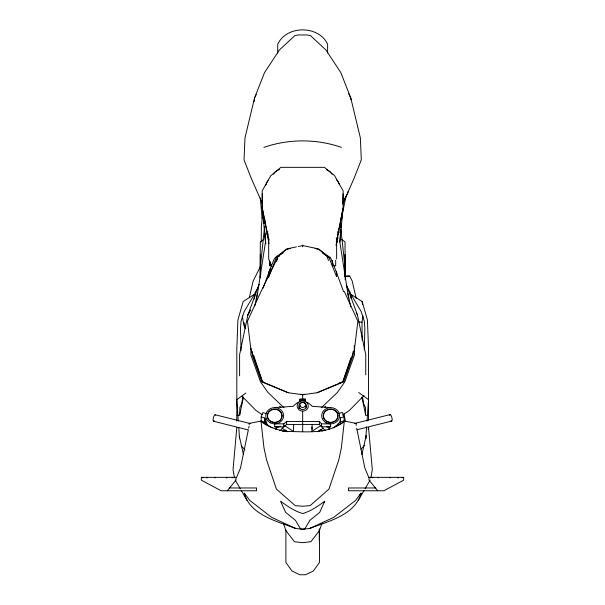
<?xml version="1.0" encoding="UTF-8"?>
<svg xmlns="http://www.w3.org/2000/svg" width="605" height="605" viewBox="0 0 605 605"><rect width="100%" height="100%" fill="white"/><g stroke="black" fill="none" stroke-linecap="round" stroke-linejoin="round"><path stroke-width="0.91" d="M260.158 277.869L260.324 241.894L263.689 239.512M252.247 351.513L252.224 355.233L261.61 381.8L288.184 392.728L302.674 394.74L317.156 392.728L343.738 381.8L353.116 355.233L353.093 351.513M363.03 315.976L362.002 322.2L362.161 340.328M261.224 241.962L261.368 226.073L262.767 213.421M364.316 349.766L364.853 328.061L364.293 321.21L361.185 311.59L350.968 294.378L350.968 298.038M343.088 193.797L342.732 204.18L353.933 178.649L361.298 159.894L360.368 137.932L350.779 97.957L340.865 72.706L325.982 50.018L310.554 35.665L307.053 34.946L298.288 34.946L294.786 35.665L279.359 50.018L264.476 72.706L254.561 97.957L244.972 137.932L244.042 159.894L251.408 178.649L262.237 203.333M251.022 348.246L250.795 354.719L260.49 381.8L267.864 392.373L284.048 407.785M260.725 274.685L260.301 267.697L264.559 226.746M264.695 222.988L264.831 219.222M268.597 274.92L268.726 272.31M344.563 275.562L345.047 267.697L340.955 229.552M366.63 426.669L365.775 438.738L366.184 435.517L361.896 454.536M367.023 421.103L368.536 399.754M254.592 297.547L254.939 292.911L258.653 286.339M348.556 298.099L339.844 242L340.759 230.006M340.902 228.168L341.182 224.478M341.538 219.865L341.885 215.251M340.925 227.684L341.212 223.926M341.507 220.167L341.87 215.463M236.812 427.546L233.031 469.571L234.392 477.481M339.844 242L343.088 207.825L336.025 245.433M336.282 242.159L343.126 208.128L343.126 190.787L334.603 175.692L324.454 167.335L280.894 167.335L270.745 175.692L262.215 190.787L262.215 208.128L268.885 240.321M254.115 101.64L254.561 97.957L256.217 94.584M256.664 299.021L265.504 242L264.824 233.084M348.011 191.581L347.739 193.441L344.426 199.053M312.18 424.627L311.855 431.41L321.073 425.421M368.218 429.399L368.536 427.546L372.309 469.571L370.956 477.481M267.539 237.44L268.174 233.749M242.703 397.704L241.675 403.701L239.792 407.755L239.792 415.333L237.047 415.333M248.3 430.011L240.495 468.02L236.502 477.579M248.663 428.166L249.026 426.313M254.781 306.001L257.382 293.47M239.792 414.41L243.452 397.069M342.294 214.094L346.06 196.133M249.305 297.796L253.14 281.045L260.604 266.155M268.423 240.624L268.892 238.824M276.583 261.398L277.718 257.859M350.839 357.888L342.899 381.8L317.156 392.728M321.898 523.688L319.387 530.668L310.894 541.732L302.674 542.662L294.446 541.732L285.961 530.668L283.442 523.688M259.144 284.289L247.868 315.054L239.595 354.719L239.595 375.826M263.031 288.199L271.373 265.784L269.664 265.784L269.664 261.156M265.595 185.614L266.934 182.105L268.083 180.683M309.889 528.399L310.289 528.256C328.613 521.139 355.279 515.021 361.14 493.022L355.43 500.532L333.771 517.328L309.889 528.399L302.674 529.307L295.452 528.399L271.569 517.328L249.91 500.532L244.201 493.022C250.069 515.021 276.727 521.139 295.051 528.256L295.452 528.399M268.507 277.415L276.183 257.859L286.142 249.721L290.234 248.383M266.737 234.248L267.765 231.662M260.316 266.54L260.959 264.922M264.861 423.765A9.786 8.886 0 0 1 264.869 422.207L261.186 420.989L261.186 416.883L262.925 412.565L266.601 413.782M275.638 429.308L276.311 427.637A9.786 8.886 0 0 0 280.228 426.17M268.703 238.483L268.703 258.978L271.373 266.026L274.496 258.418L286.725 248.905L296.473 246.863M277.582 257.859L261.02 291.489L247.46 321.21L250.878 349.251L262.441 381.8L288.184 392.728M254.372 298.953L254.372 294.378L244.155 311.59L241.047 321.21L240.487 328.061L241.055 350.711M358.221 500.532L364.165 490.292M365.087 488.711L370.116 480.045M273.248 174.285L275.547 171.442L279.525 169.385M227.291 490.768L235.958 480.143L235.958 477.345L201.321 477.345L201.321 480.143L221.135 490.768L256.573 490.768L256.573 487.97L229.182 487.97M298.719 402.438C295.074 405.479 298.212 411.476 302.674 411.105A5.596 5.074 0 0 0 307.839 407.967A5.596 5.074 0 0 0 306.629 402.438M360.958 449.182L364.747 445.235M364.029 395.549L349.387 410.424L342.498 415.113M321.293 407.785L337.477 392.373L344.858 381.8L354.545 354.719L354.22 345.47M324.363 407.573L325.679 406.326M321.512 426.797L319.402 424.415L286.626 424.415L283.828 426.797L274.7 426.797L274.7 423.863L283.828 423.863L286.626 421.488L319.402 421.488L321.512 423.863L321.512 426.797L330.64 426.797L330.64 423.863L321.512 423.863M359.786 494.807L360.731 494.081M236.812 399.663L245.872 393.053M318.601 431.07L320.847 429.444M317.988 431.788L323.35 428.136M254.372 294.378L243.18 301.54L237.916 319.984L236.812 349.085L236.812 421.065M279.238 255.355L283.17 252.867M249.207 424.725L249.207 423.387L260.989 421.072C267.236 427.19 276.311 428.968 284.373 431.516C304.701 431.191 327.456 435.381 344.351 421.072L356.141 423.387L356.141 425.391M310.289 528.256L310.909 527.931M333.151 427.826L341.878 423.387L344.351 421.072L341.379 447.783L338.83 459.717L328.938 489.112L310.115 505.659L302.674 506.226L295.225 505.659L276.402 489.112L266.518 459.717L263.969 447.783L260.989 421.072L272.197 427.826M338.656 413.578L342.339 412.36L344.071 416.679L344.071 420.785L340.388 422.003A9.786 8.886 0 0 1 340.282 424.317M338.135 424.385A9.786 8.886 0 0 0 340.388 417.896L344.071 416.679M304.459 394.165L302.674 394.74L300.882 394.165M339.322 382.957L342.899 381.8L354.462 349.251L357.88 321.21L344.321 291.489M263.856 147.393C288.85 138.734 316.491 138.734 341.492 147.393M354.863 423.402L390.172 414.569M357.2 429.709L391.601 421.103M298.242 246.492L302.674 245.57L318.616 248.905L330.844 258.418L333.968 266.026M282.437 431.002L286.097 430.367M356.186 298.431L352.208 281.045L349.735 276.084L344.85 276.455M274.7 407.619L293.16 406.303C299.732 399.406 305.608 399.406 312.18 406.303L330.64 407.619M276.893 256.217L279.654 256.217M326.609 256.217L328.447 256.217M275.933 257.163L277.778 257.163M327.562 257.163L330.33 257.163M345.039 276.084L349.735 276.084M299.876 399.361L305.464 399.361M299.876 400.518L305.464 400.518M367.636 415.333L365.549 415.333L365.549 407.755L363.666 403.701L362.637 397.704M375.818 487.97L348.427 487.97L348.427 490.768L383.865 490.768L403.679 480.143L403.679 477.345L369.042 477.345L369.042 480.143L377.709 490.768M358.273 321.86L362.002 322.2M320.166 430.526L322.904 431.002M215.093 414.735L250.387 423.598M213.656 421.261L248.05 429.898M264.234 382.383L262.441 381.8L253.624 355.233M315.107 248.383L319.198 249.721L329.165 257.859L336.501 276.561M261.186 416.883L264.869 418.108A9.786 8.886 0 0 0 267.115 424.597M326.617 169.801L329.793 171.442L332.092 174.285M294.431 527.931L295.051 528.256M322.178 252.867L326.103 255.355M350.968 294.378L362.161 301.54L367.424 319.984L368.536 349.085L368.536 420.135M284.267 425.421L293.486 431.41L293.644 424.801M262.078 414.591L255.953 410.424L241.955 396.192M281.998 428.136L287.36 431.788M341.651 239.512L345.024 241.894L345.205 279.76M285.242 429.989L286.74 431.07M358.72 392.501L368.536 399.663M244.609 494.081L245.562 494.807M279.661 406.326L280.977 407.573M241.229 445.893L245.01 449.84M336.683 179.972L338.407 182.105L339.413 184.737M235.224 480.045L240.261 488.711M241.176 490.292L247.12 500.532M346.211 285.507L350.401 292.911L350.681 296.662M356.232 312.619L357.472 315.054L365.745 354.719L365.745 374.896M348.707 93.745L350.779 97.957L351.006 99.795M368.838 477.579L364.845 468.02L356.685 428.166M326.503 426.729A9.786 8.886 0 0 0 328.938 427.425L329.612 429.096M337.582 231.662L338.603 234.248M343.595 291.648L333.968 265.784L335.677 265.784L335.677 260.226M346.521 285.167L357.472 315.054M327.623 257.859L328.47 260.513M336.214 237.924L337.386 242.423M239.368 436.424L243.444 454.536M244.019 322.548L245.343 328.545L243.838 325.157L242.325 316.044M361.888 397.069L365.549 414.41M347.958 293.47L350.749 306.894M338.437 229.098L339.148 232.645M343.942 413.933L345.372 421.08M262.252 193.797L262.252 207.825L268.975 243.596M337.325 234.672L337.968 238.362M262.252 207.825L265.799 243.823M311.855 427.009L312.18 429.21M239.262 436.318L239.565 438.738L238.778 427.599M362.161 301.54L362.463 304.255M271.199 264.188L271.373 266.026M260.294 197.918L262.116 218.609M263.387 214.329L263.667 218.019M263.878 220.787L264.09 223.555M264.302 226.323L264.657 230.929M264.793 232.774L265.504 242M264.491 228.622L264.688 231.299M236.812 399.754L238.317 421.103M336.569 271.441L336.705 274.05M340.479 218.284L340.645 222.988M402.121 477.345L402.121 477.905M398.43 477.345L398.43 477.905M397.772 477.345L397.772 477.905M390.164 477.345L390.164 477.905M378.246 477.345L378.299 477.905M372.748 477.345L372.748 477.905M370.6 477.345L370.6 477.905M345.024 254.493L345.024 274.92M340.388 417.896L340.388 422.003M336.637 238.483L336.637 258.978M336.584 271.683L336.584 276.281M332.357 260.392L332.357 266.102M328.938 427.425L328.938 429.066M327.615 53.127L327.615 44.225C318.827 25.1 286.52 25.1 277.725 44.225L277.725 53.127M319.402 421.488L319.402 424.415M319.455 529.186L319.455 562.491L313.314 571.014L305.608 574.75L299.732 574.75L292.034 571.014L285.893 562.491L285.893 530.109M319.266 528.997L319.266 540.628M305.464 402.038L305.464 399.02L299.876 399.02L299.876 402.038M302.674 245.063L302.674 246.878M302.674 394.195L302.674 399.678M302.674 411.105L302.674 431.736M286.626 421.488L286.626 424.415M283.828 423.863L283.828 426.797M276.311 427.637L276.311 429.285M270.072 261.912L270.072 265.58M270.072 268.756L270.072 270.836M268.756 271.683L268.756 277.196M264.869 418.108L264.869 422.207M260.316 254.493L260.316 277.612M234.4 477.345L234.4 477.905M232.252 477.345L232.252 477.905M226.754 477.345L226.754 477.905M226.701 477.345L226.701 477.905M214.835 477.345L214.835 477.905M207.228 477.345L207.228 477.905M206.57 477.345L206.57 477.905M202.879 477.345L202.879 477.905M325.747 430.473A9.786 8.886 0 0 1 321.769 426.533M389.635 415.476A3.358 1.013 76 0 1 391.019 415.378A3.358 1.013 76 0 1 392.161 419.764A3.358 1.013 76 0 1 390.981 420.626M283.813 426.041A9.786 8.886 0 0 1 279.502 430.692M214.283 420.793A3.358 1.013 -75.9 0 1 213.315 418.07A3.358 1.013 -75.9 0 1 215.524 415.136M298.84 408.216A3.917 3.554 0 0 1 300.541 405.978M305.298 406.318A3.917 3.554 0 0 1 306.395 407.868M277.022 426.517A8.946 8.122 0 0 1 274.7 426.797M338.392 423.318A8.946 8.122 0 0 1 335.117 426.298M266.956 423.318A8.946 8.122 0 0 1 265.754 419.257M330.64 426.797A8.946 8.122 0 0 1 328.326 426.517M324.235 502.309L319.712 512.359L309.904 520.323L304.784 528.959L302.674 529.042L300.564 528.959L295.437 520.323L285.636 512.359L280.546 501.197C287.352 506.128 294.506 511.187 302.674 513.532C310.841 511.18 318.003 506.135 324.794 501.182L324.235 502.309M250.357 310.168L247.861 315.076L250.357 310.146M300.693 406.764A2.798 2.541 0 0 0 305.374 405.63A2.798 2.541 0 0 0 301.948 402.522A2.798 2.541 0 0 0 300.693 406.764M270.995 421.564A7.411 6.731 0 0 0 282.112 415.741A7.411 6.731 0 0 0 270.995 409.91A7.411 6.731 0 0 0 270.995 421.564A7.275 6.602 0 0 0 281.975 415.869A7.275 6.602 0 0 0 271.07 410.152A7.275 6.602 0 0 0 271.07 421.587M326.934 421.564A7.411 6.731 0 0 0 338.051 415.741A7.411 6.731 0 0 0 326.934 409.91A7.411 6.731 0 0 0 326.934 421.564M326.163 422.774A8.946 8.122 0 0 0 339.587 415.741A8.946 8.122 0 0 0 326.163 408.7A8.946 8.122 0 0 0 326.163 422.774M325.498 420.536A7.275 6.602 0 0 0 337.666 417.579A7.275 6.602 0 0 0 328.757 409.487A7.275 6.602 0 0 0 325.498 420.536M300.05 408.662A3.917 3.554 0 0 0 306.501 406.772A3.917 3.554 0 0 0 301.464 402.643A3.917 3.554 0 0 0 300.05 408.662M270.231 422.774A8.946 8.122 0 0 0 283.654 415.741A8.946 8.122 0 0 0 270.231 408.7A8.946 8.122 0 0 0 270.231 422.774"/></g></svg>
